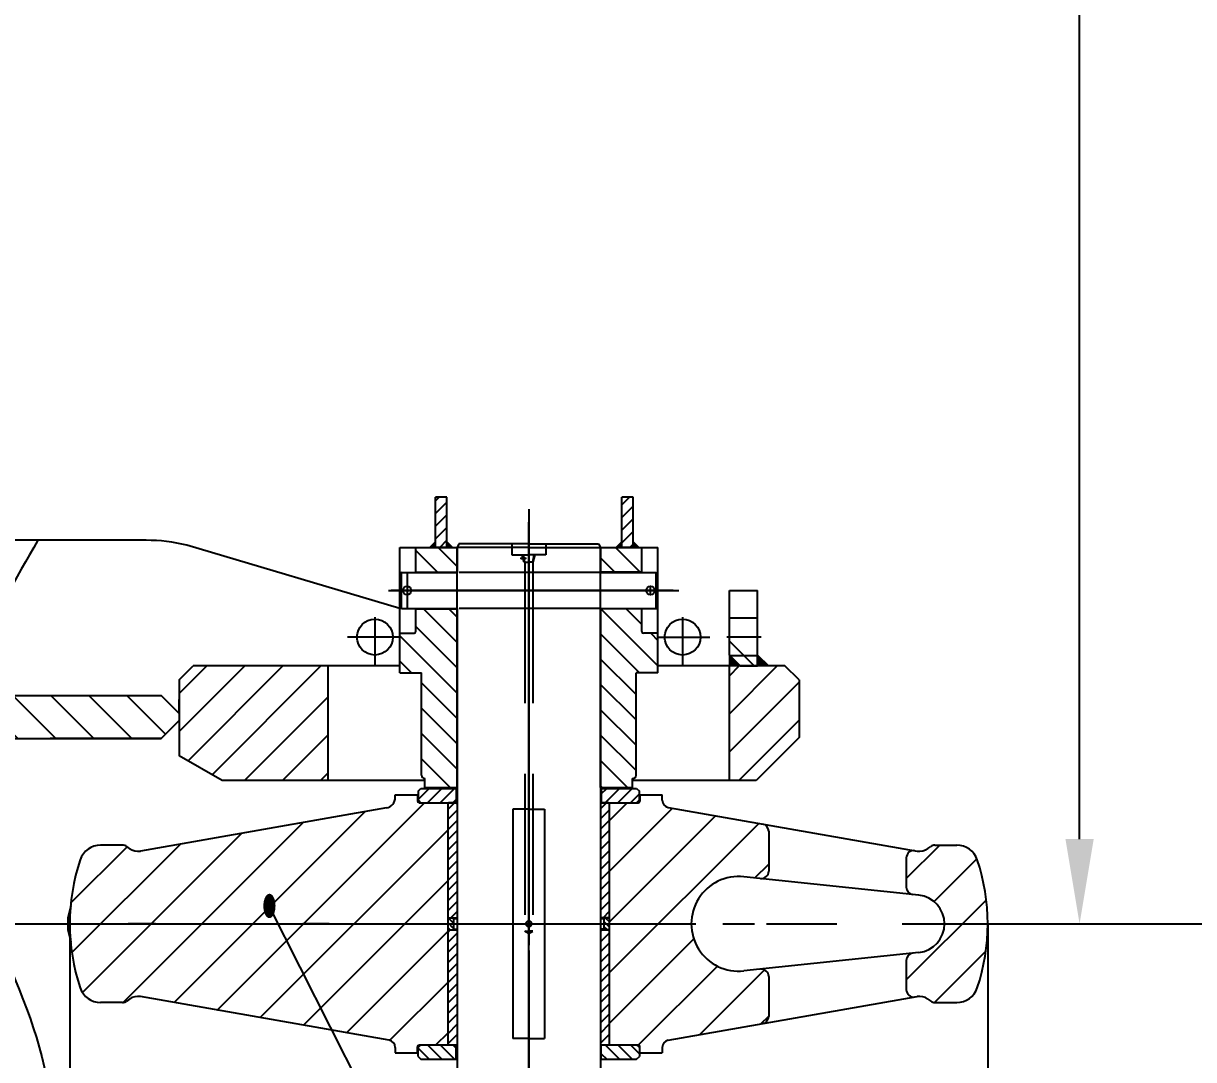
# Model space of a CAD drawing. Header units: millimetres. Extents: x -254 to 20771, y -723 to 14152.
# Drawn here: x 11668 to 13741, y 3961 to 5797 of the extents above; entities that cross this region are included whole.
import ezdxf
from ezdxf.enums import TextEntityAlignment as Align

# ---------------------------------------------------------------- set-up
doc = ezdxf.new("R2010")
doc.units = ezdxf.units.MM
doc.header["$LTSCALE"] = 500
doc.linetypes.add('F', pattern=[0.75, 0.5, -0.25])
doc.linetypes.add('G', pattern=[2, 1.25, -0.25, 0.25, -0.25])
for name, color, linetype in [('01', 7, 'Continuous'), ('02', 1, 'Continuous'), ('04', 2, 'F'), ('05', 4, 'G'), ('08', 1, 'Continuous')]:
    doc.layers.add(name, color=color, linetype=linetype)
doc.styles.get("Standard").update_dxf_attribs({"font": 'isocp', "width": 0.707, "bigfont": 'intecad.shx'})
doc.dimstyles.new('INTE', dxfattribs={"dimscale": 50, "dimtxt": 3.5, "dimasz": 3, "dimexe": 3, "dimexo": 0, "dimgap": 1, "dimtad": 1, "dimdec": 3, "dimdsep": 46, "dimtxsty": 'Standard', "dimcen": 0, "dimclrd": 1, "dimclre": 1, "dimclrt": 3, "dimaunit": 1, "dimadec": 0, "dimazin": 0, "dimtfac": 1, "dimtdec": 3, "dimtmove": 0, "dimatfit": 0, "dimfxl": 1, "dimarcsym": 0})
pattern_1 = [(224.9999999999999, (14378.89206778879, 6595.212978036388), (-11.22532015133643, 11.22532015133646), [])]

# ---------------------------------------------------------------- blocks, each defined once
blk = doc.blocks.new('*D278')
at = {"layer": '08', "color": 1, "lineweight": -2}
for p, q in [((11750.13187392316, 4201.868648425595), (11750.13187392316, 2920.282424415508)), ((13376.13187392316, 4201.868648425592), (13376.13187392316, 2920.282424415505)), ((13226.13187392316, 3070.282424415505), (11900.13187392316, 3070.282424415507))]:
    blk.add_line(p, q, dxfattribs=at)
at = {"layer": '08', "color": 1}
for points in [[(11900.13187392316, 3095.282424415507), (11900.13187392316, 3045.282424415507), (11750.13187392316, 3070.282424415508)], [(13226.13187392316, 3095.282424415505), (13226.13187392316, 3045.282424415505), (13376.13187392316, 3070.282424415505)]]:
    blk.add_solid(points, dxfattribs=at)
at = {"layer": 'Defpoints', "color": 0}
for p in [(11750.13187392316, 4201.868648425593), (13376.13187392317, 4201.86864842559), (11750.13187392316, 3070.282424415505)]:
    blk.add_point(p, dxfattribs=at)
at = {"layer": '08', "color": 3, "insert": (12563.13187392316, 3207.799648824955), "char_height": 175, "attachment_point": 5}
blk.add_mtext('%%c1626', dxfattribs=at)
blk = doc.blocks.new('*D305')
at = {"layer": '08', "color": 1, "lineweight": -2}
for p, q in [((12805.38619135548, 8011.868648425588), (13688.80527577043, 8011.868648425588)), ((13538.80527577043, 4351.868648425589), (13538.80527577043, 7861.868648425588)), ((13400.15232807653, 4201.868648425589), (13688.80527577043, 4201.868648425589))]:
    blk.add_line(p, q, dxfattribs=at)
at = {"layer": '08', "color": 1}
for points in [[(13513.80527577043, 7861.868648425588), (13563.80527577043, 7861.868648425588), (13538.80527577043, 8011.868648425588)], [(13513.80527577043, 4351.868648425589), (13563.80527577043, 4351.868648425589), (13538.80527577043, 4201.868648425589)]]:
    blk.add_solid(points, dxfattribs=at)
at = {"layer": 'Defpoints', "color": 0}
for p in [(12805.38619135548, 8011.868648425588), (13538.80527577043, 8011.868648425588), (13400.15232807653, 4201.868648425589)]:
    blk.add_point(p, dxfattribs=at)
at = {"layer": '08', "color": 3, "insert": (13401.30527577043, 6106.86864842559), "char_height": 175, "attachment_point": 5, "rotation": 90}
blk.add_mtext('3810', dxfattribs=at)
blk = doc.blocks.new('*D306')
at = {"layer": '08', "color": 1, "lineweight": -2}
for p, q in [((13400.15232807653, 11821.86864842559), (14230.72991215641, 11821.86864842559)), ((14080.72991215641, 11671.86864842559), (14080.72991215641, 4351.868648425589)), ((13294.01953391957, 4201.868648425589), (14230.72991215641, 4201.868648425589))]:
    blk.add_line(p, q, dxfattribs=at)
at = {"layer": '08', "color": 1}
for points in [[(14055.72991215641, 11671.86864842559), (14105.72991215641, 11671.86864842559), (14080.72991215641, 11821.86864842559)], [(14055.72991215641, 4351.868648425589), (14105.72991215641, 4351.868648425589), (14080.72991215641, 4201.868648425589)]]:
    blk.add_solid(points, dxfattribs=at)
at = {"layer": 'Defpoints', "color": 0}
for p in [(13400.15232807653, 11821.86864842559), (13294.01953391957, 4201.868648425589), (14080.72991215641, 4201.868648425589)]:
    blk.add_point(p, dxfattribs=at)
at = {"layer": '08', "color": 3, "insert": (13943.21268774696, 7999.928941972136), "char_height": 175, "attachment_point": 5, "rotation": 90}
blk.add_mtext('7620', dxfattribs=at)

msp = doc.modelspace()

# ---------------------------------------------------------------- hatches: boundary and pattern name
at = {"layer": '02', "linetype": 'Continuous'}
h = msp.add_hatch(dxfattribs=at)
h.set_pattern_fill('ANSI31', color=1, scale=5, style=0)
h.set_pattern_definition(pattern_1)
h.paths.add_polyline_path([(12398.13187392316, 4868.668648425591), (12418.13187392316, 4868.668648425591), (12418.13187392316, 4957.668648425591), (12398.13187392316, 4957.668648425591)])
h = msp.add_hatch(dxfattribs=at)
h.set_pattern_fill('ANSI31', color=1, scale=5, style=0)
h.set_pattern_definition(pattern_1)
h.paths.add_polyline_path([(12728.13187392316, 4868.668648425589), (12748.13187392316, 4868.668648425591), (12748.13187392316, 4957.668648425591), (12728.13187392316, 4957.668648425591)])
for points in [[(12388.13187392316, 4868.668648425592), (12398.13187392316, 4868.668648425592), (12398.13187392316, 4878.668648425591)], [(12418.13187392316, 4878.668648425592), (12418.13187392316, 4868.668648425592), (12428.13187392316, 4868.668648425591)], [(12718.13187392316, 4868.668648425591), (12728.13187392316, 4868.668648425591), (12728.13187392316, 4878.668648425591)], [(12748.13187392316, 4878.668648425591), (12748.13187392316, 4868.668648425591), (12758.13187392316, 4868.668648425591)], [(12918.63187392316, 4658.86864842559), (12918.63187392315, 4677.86864842559), (12937.63187392315, 4658.86864842559)], [(12987.63187392315, 4658.86864842559), (12968.63187392315, 4658.86864842559), (12968.63187392315, 4677.86864842559)]]:
    msp.add_hatch(color=1, dxfattribs=at).paths.add_polyline_path(points)
h = msp.add_hatch(dxfattribs=at)
h.set_pattern_fill('ANSI31', color=1, scale=10, angle=90, style=0)
h.set_pattern_definition([(134.9999999999999, (14492.6325646906, 6595.212978036388), (22.45064030267291, 22.45064030267285), [])])
edge = h.paths.add_edge_path()
edge.add_line((12373.13187392316, 4646.368648425592), (12334.53187392316, 4646.368648425592))
edge.add_line((12334.53187392316, 4646.368648425592), (12334.53187392316, 4716.668648425593))
edge.add_line((12334.53187392316, 4716.668648425593), (12359.93187392316, 4716.668648425593))
edge.add_ellipse((12359.93187392316, 4719.668648425593), major_axis=(-2.121320343560001, 2.121320343560001), ratio=0.9999999999996624, start_angle=134.9999999999903, end_angle=225.0000000000097)
edge.add_line((12362.93187392316, 4719.668648425593), (12362.93187392316, 4759.868648425594))
edge.add_line((12362.93187392316, 4759.868648425594), (12436.13187392316, 4759.86864842559))
edge.add_line((12436.13187392316, 4759.86864842559), (12436.13187392316, 4455.868648425591))
edge.add_line((12436.13187392316, 4455.868648425591), (12379.13187392316, 4455.868648425594))
edge.add_line((12379.13187392316, 4455.868648425594), (12379.13187392316, 4459.168648425593))
edge.add_ellipse((12379.13187392316, 4465.168648425593), major_axis=(4.242640687119548, 4.242640687119548), ratio=0.9999999999998765, start_angle=134.9999999999964, end_angle=225.0000000000035, ccw=False)
edge.add_line((12373.13187392316, 4465.168648425593), (12373.13187392316, 4646.368648425592))
h.paths.add_polyline_path([(12379.13187392316, 4443.168648425593), (12379.13187392316, 4455.868648425592), (12436.13187392316, 4455.86864842559), (12436.13187392316, 4443.168648425591)])
h.paths.add_polyline_path([(12436.13187392316, 4868.668648425591), (12436.13187392316, 4824.86864842559), (12362.93187392316, 4824.868648425592), (12362.93187392316, 4868.668648425593)])
h.paths.add_polyline_path([(12690.13187392316, 4824.86864842559), (12690.13187392316, 4868.668648425591), (12763.33187392316, 4868.668648425591), (12763.33187392316, 4824.86864842559)])
edge = h.paths.add_edge_path()
edge.add_ellipse((12766.33187392316, 4719.668648425591), major_axis=(2.121320343560001, 2.121320343560001), ratio=0.9999999999996622, start_angle=134.9999999999903, end_angle=225.0000000000097)
edge.add_line((12766.33187392316, 4716.668648425591), (12791.73187392316, 4716.668648425591))
edge.add_line((12791.73187392316, 4716.668648425591), (12791.73187392316, 4646.36864842559))
edge.add_line((12791.73187392316, 4646.36864842559), (12753.13187392316, 4646.36864842559))
edge.add_line((12753.13187392316, 4646.36864842559), (12753.13187392316, 4465.168648425591))
edge.add_ellipse((12747.13187392316, 4465.168648425591), major_axis=(-4.242640687119548, 4.242640687119546), ratio=0.9999999999998767, start_angle=134.9999999999964, end_angle=225.0000000000035, ccw=False)
edge.add_line((12747.13187392316, 4459.168648425591), (12747.13187392316, 4455.86864842559))
edge.add_line((12747.13187392316, 4455.86864842559), (12690.13187392316, 4455.86864842559))
edge.add_line((12690.13187392316, 4455.86864842559), (12690.13187392316, 4759.86864842559))
edge.add_line((12690.13187392316, 4759.86864842559), (12763.33187392316, 4759.86864842559))
edge.add_line((12763.33187392316, 4759.86864842559), (12763.33187392316, 4719.668648425591))
h.paths.add_polyline_path([(12747.13187392316, 4455.86864842559), (12747.13187392316, 4443.168648425591), (12690.13187392316, 4443.168648425591), (12690.13187392316, 4455.86864842559)])
h = msp.add_hatch(dxfattribs=at)
h.set_pattern_fill('ANSI31', color=1, scale=15, style=0)
h.set_pattern_definition([(45, (1759.480125802198, 1766.63457080162), (-33.67596045400932, 33.67596045400933), [])])
h.paths.add_polyline_path([(12207.63187392316, 4455.86864842559), (12207.63187392315, 4658.86864842559), (11968.93187392315, 4658.86864842559), (11943.93187392315, 4633.86864842559), (11943.93187392315, 4499.747268884004), (12019.93187392315, 4455.86864842559)])
h.paths.add_polyline_path([(13041.93187392315, 4531.86864842559), (13041.93187392316, 4633.86864842559), (13016.93187392315, 4658.86864842559), (12918.63187392316, 4658.868648425591), (12918.63187392316, 4455.86864842559), (12965.93187392316, 4455.86864842559)])
h = msp.add_hatch(dxfattribs=at)
h.set_pattern_fill('ANSI31', color=1, scale=15, angle=90, style=0)
h.set_pattern_definition([(135, (1759.480125802198, 1766.63457080162), (-33.67596045400933, -33.67596045400932), [])])
edge = h.paths.add_edge_path()
edge.add_line((11911.93187392317, 4530.368648425592), (11943.93187392315, 4562.368648425576))
edge.add_line((11943.93187392315, 4562.368648425576), (11943.93187392315, 4574.36864842561))
edge.add_line((11943.93187392315, 4574.36864842561), (11911.93187392317, 4606.368648425591))
edge.add_line((11911.93187392317, 4606.368648425591), (11558.36473365123, 4606.368648425618))
edge.add_spline(control_points=[(11558.36473365123, 4606.368648425618), (11550.38507581297, 4581.051822284811), (11544.25782963967, 4555.719878674698), (11540.49386228767, 4530.368648425592)], knot_values=[294.8013401882546, 294.8013401882546, 294.8013401882546, 294.8013401882546, 376.1030968107573, 376.1030968107573, 376.1030968107573, 376.1030968107573], degree=3, periodic=0)
edge.add_line((11540.49386228767, 4530.368648425592), (11911.93187392317, 4530.368648425592))
edge = h.paths.add_edge_path()
edge.add_spline(control_points=[(11715.64934203048, 3873.368648425591), (11717.60681310555, 3848.136255442095), (11717.96164805616, 3822.794992744353), (11717.06402376832, 3797.368648425577)], knot_values=[1064.955216077593, 1064.955216077593, 1064.955216077593, 1064.955216077593, 1141.71211571544, 1141.71211571544, 1141.71211571544, 1141.71211571544], degree=3, periodic=0)
edge.add_line((11717.06402376832, 3797.368648425578), (11911.93187392316, 3797.368648425592))
edge.add_line((11911.93187392316, 3797.368648425592), (11943.93187392315, 3829.368648425589))
edge.add_line((11943.93187392315, 3829.368648425589), (11943.93187392316, 3841.368648425598))
edge.add_line((11943.93187392316, 3841.368648425598), (11911.93187392316, 3873.368648425592))
edge.add_line((11911.93187392316, 3873.368648425592), (11715.64934203049, 3873.368648425592))
h = msp.add_hatch(dxfattribs=at)
h.set_pattern_fill('ANSI31', color=1, scale=5, style=0)
h.set_pattern_definition([(224.9999999999999, (13235.34836026505, 5132.977146035129), (-11.22532015133643, 11.22532015133646), [])])
h.paths.add_polyline_path([(12372.13187392316, 4416.268648425592), (12367.13187392316, 4421.268648425592), (12367.13187392316, 4436.668648425592), (12372.13187392316, 4441.668648425592), (12433.13187392316, 4441.668648425589), (12434.63187392316, 4440.168648425589), (12434.63187392316, 4417.768648425589), (12433.13187392316, 4416.268648425589)])
h.paths.add_polyline_path([(12754.13187392316, 4441.668648425589), (12759.13187392316, 4436.668648425589), (12759.13187392316, 4421.268648425589), (12754.13187392316, 4416.268648425589), (12693.13187392316, 4416.268648425589), (12691.63187392316, 4417.768648425589), (12691.63187392316, 4440.168648425589), (12693.13187392316, 4441.668648425589)])
h = msp.add_hatch(dxfattribs=at)
h.set_pattern_fill('ANSI31', color=1, scale=20, style=0)
h.set_pattern_definition([(224.9999999999999, (14096.72146275959, 7391.823851313732), (-44.9012806053457, 44.90128060534582), [])])
edge = h.paths.add_edge_path()
edge.add_ellipse((11870.88744406253, 4048.390566541309), major_axis=(-17.67766952966405, 17.67766952966405), ratio=0.9999999999999865, start_angle=-54.94429426319044, end_angle=-8.470392770266217)
edge.add_line((11856.00649168158, 4068.47930110165), (11851.07235011364, 4064.82428114542))
edge.add_ellipse((11843.63187392316, 4074.868648425593), major_axis=(-8.8388347648333, 8.838834764833296), ratio=0.9999999999997564, start_angle=134.999999999993, end_angle=171.529607229729, ccw=False)
edge.add_line((11843.63187392316, 4062.36864842559), (11804.76540266267, 4062.36864842559))
edge.add_ellipse((11804.76540266267, 4100.368648425592), major_axis=(-26.8700576850909, 26.8700576850909), ratio=0.9999999999999409, start_angle=63.61348650720828, end_angle=134.9999999999956, ccw=False)
edge.add_ellipse((12106.13187392316, 4201.868648425593), major_axis=(-251.7300141024084, 251.7300141024084), ratio=0.9999999999999974, start_angle=26.386513492789618, end_angle=63.613486507210325, ccw=False)
edge.add_ellipse((11804.76540266267, 4303.368648425591), major_axis=(26.8700576850895, 26.87005768508951), ratio=0.9999999999999964, start_angle=44.99999999999733, end_angle=116.3865134927857, ccw=False)
edge.add_line((11804.76540266267, 4341.36864842559), (11843.63187392316, 4341.36864842559))
edge.add_ellipse((11843.63187392316, 4328.868648425588), major_axis=(8.838834764833301, 8.838834764833303), ratio=0.9999999999997568, start_angle=368.47039277027096, end_angle=405.000000000007, ccw=False)
edge.add_line((11851.07235011364, 4338.913015705761), (11856.00649168158, 4335.257995749531))
edge.add_ellipse((11870.88744406253, 4355.346730309873), major_axis=(-17.67766952966468, 17.67766952966468), ratio=0.9999999999999227, start_angle=98.4703927702734, end_angle=144.9442942631883)
edge.add_line((11875.20470950918, 4330.722327391972), (12310.91299566261, 4407.112741198092))
edge.add_ellipse((12307.63187392316, 4425.8272874157), major_axis=(-13.43502884254608, 13.43502884254608), ratio=0.9999999999999456, start_angle=144.9442942631881, end_angle=225.0000000000043)
edge.add_line((12326.63187392316, 4425.827287415701), (12326.63187392316, 4430.468648425593))
edge.add_line((12326.63187392316, 4430.468648425593), (12366.13187392317, 4430.468648425593))
edge.add_line((12366.13187392317, 4430.468648425593), (12366.13187392316, 4416.268648425594))
edge.add_line((12366.13187392316, 4416.268648425594), (12420.13187392317, 4416.268648425591))
edge.add_line((12420.13187392317, 4416.268648425591), (12420.13187392317, 4214.768648425589))
edge.add_line((12420.13187392317, 4214.768648425589), (12420.13187392316, 3987.468648425592))
edge.add_line((12420.13187392316, 3987.468648425592), (12366.13187392316, 3987.468648425594))
edge.add_line((12366.13187392316, 3987.468648425594), (12366.13187392316, 3973.268648425594))
edge.add_line((12366.13187392316, 3973.268648425594), (12326.63187392316, 3973.268648425592))
edge.add_line((12326.63187392316, 3973.268648425592), (12326.63187392316, 3982.949579642887))
edge.add_ellipse((12313.63187392316, 3982.949579642889), major_axis=(9.19238815542311, 9.192388155423108), ratio=0.9999999999999069, start_angle=314.9999999999893, end_angle=395.0557057368005)
edge.add_line((12315.87685195542, 3995.754269160196), (11875.20470950918, 4073.014969459211))
edge = h.paths.add_edge_path()
edge.add_line((12851.13187392316, 4201.86864842559), (12706.13187392316, 4201.86864842559))
edge.add_line((12706.13187392316, 4201.86864842559), (12706.13187392316, 4416.268648425587))
edge.add_line((12706.13187392316, 4416.268648425587), (12760.13187392317, 4416.268648425587))
edge.add_line((12760.13187392317, 4416.268648425587), (12760.13187392317, 4430.46864842559))
edge.add_line((12760.13187392317, 4430.46864842559), (12799.63187392316, 4430.46864842559))
edge.add_line((12799.63187392316, 4430.46864842559), (12799.63187392316, 4420.787717208296))
edge.add_ellipse((12812.63187392316, 4420.787717208296), major_axis=(-9.192388155425569, 9.192388155425569), ratio=0.999999999999909, start_angle=45.0000000000026, end_angle=125.0557057368141)
edge.add_line((12810.38689589091, 4407.983027690986), (12977.37685195542, 4378.705567861495))
edge.add_ellipse((12975.13187392316, 4365.900878344186), major_axis=(9.19238815542514, 9.19238815542514), ratio=0.9999999999999842, start_angle=315.0000000000036, end_angle=395.055705736817, ccw=False)
edge.add_line((12988.13187392316, 4365.900878344187), (12988.13187392316, 4295.176503091191))
edge.add_ellipse((12975.13187392316, 4295.176503091193), major_axis=(-9.19238815542501, 9.19238815542501), ratio=0.9999999999999917, start_angle=128.957671580945, end_angle=224.9999999999922, ccw=False)
edge.add_line((12973.76345287053, 4282.248725872246), (12943.97397918632, 4285.401978148014))
edge.add_ellipse((12935.13187392316, 4201.86864842559), major_axis=(-59.39696961967066, 59.39696961967066), ratio=0.9999999999999813, start_angle=-51.04232841905494, end_angle=45.00000000000053)
edge = h.paths.add_edge_path()
edge.add_ellipse((12812.63187392316, 3982.949579642882), major_axis=(9.192388155427782, 9.192388155427782), ratio=0.9999999999996931, start_angle=54.94429426317454, end_angle=134.9999999999792)
edge.add_line((12799.63187392316, 3982.949579642885), (12799.63187392316, 3973.268648425591))
edge.add_line((12799.63187392316, 3973.268648425591), (12760.13187392316, 3973.268648425591))
edge.add_line((12760.13187392316, 3973.268648425591), (12760.13187392316, 3987.46864842559))
edge.add_line((12760.13187392316, 3987.46864842559), (12706.13187392316, 3987.468648425592))
edge.add_line((12706.13187392316, 3987.468648425592), (12706.13187392316, 4201.86864842559))
edge.add_line((12706.13187392316, 4201.86864842559), (12851.13187392316, 4201.86864842559))
edge.add_ellipse((12935.13187392316, 4201.86864842559), major_axis=(-59.39696961967024, 59.39696961967024), ratio=0.9999999999999923, start_angle=45.0000000000002, end_angle=141.0423284190542)
edge.add_line((12943.97397918632, 4118.335318703165), (12973.76345287053, 4121.488570978937))
edge.add_ellipse((12975.13187392316, 4108.560793759991), major_axis=(9.192388155425016, 9.192388155425016), ratio=0.9999999999999916, start_angle=315.0000000000038, end_angle=411.04232841905497, ccw=False)
edge.add_line((12988.13187392316, 4108.560793759992), (12988.13187392316, 4037.836418506998))
edge.add_ellipse((12975.13187392316, 4037.836418506996), major_axis=(-9.192388155425316, 9.192388155425313), ratio=0.999999999999968, start_angle=144.9442942631905, end_angle=225.0000000000089, ccw=False)
edge.add_line((12977.37685195542, 4025.031728989688), (12810.38689589091, 3995.754269160193))
edge = h.paths.add_edge_path()
edge.add_line((13321.49834518365, 4062.368648425589), (13282.63187392316, 4062.368648425589))
edge.add_ellipse((13282.63187392316, 4074.868648425588), major_axis=(8.83883476483057, 8.83883476483057), ratio=0.9999999999998941, start_angle=188.4703927702666, end_angle=225.000000000003, ccw=False)
edge.add_line((13275.19139773269, 4064.824281145418), (13270.25725616474, 4068.479301101648))
edge.add_ellipse((13255.37630378379, 4048.390566541307), major_axis=(-17.67766952966437, 17.67766952966437), ratio=0.9999999999999853, start_angle=-81.52960722973403, end_angle=-35.05570573681889)
edge.add_line((13251.05903833715, 4073.014969459209), (13247.19602961184, 4072.337688708667))
edge.add_ellipse((13244.95105157958, 4085.142378225977), major_axis=(9.192388155426174, 9.192388155426174), ratio=0.9999999999999937, start_angle=134.9999999999998, end_angle=234.94429426319078, ccw=False)
edge.add_line((13231.95105157958, 4085.142378225977), (13231.95105157958, 4137.121484190797))
edge.add_ellipse((13244.95105157958, 4137.121484190796), major_axis=(9.192388155425016, 9.192388155425016), ratio=0.9999999999999913, start_angle=51.042328419055025, end_angle=134.9999999999957, ccw=False)
edge.add_line((13243.58263052695, 4150.049261409742), (13254.00029497579, 4151.15198395126))
edge.add_ellipse((13248.63187392316, 4201.868648425589), major_axis=(-36.06244584051376, 36.06244584051377), ratio=0.9999999999999966, start_angle=141.0423284190542, end_angle=225.0000000000001)
edge.add_line((13299.63187392316, 4201.868648425589), (13376.13187392316, 4201.868648425589))
edge.add_ellipse((13020.13187392317, 4201.868648425587), major_axis=(251.7300141024211, 251.7300141024211), ratio=0.9999999999999766, start_angle=296.38651349278945, end_angle=314.99999999999966, ccw=False)
edge.add_ellipse((13321.49834518365, 4100.368648425589), major_axis=(26.87005768508896, 26.87005768508896), ratio=0.9999999999999855, start_angle=225.0000000000004, end_angle=296.38651349279064, ccw=False)
edge = h.paths.add_edge_path()
edge.add_ellipse((13248.63187392316, 4201.868648425589), major_axis=(-36.06244584051432, 36.06244584051432), ratio=0.9999999999999855, start_angle=225.0000000000004, end_angle=308.9576715809454)
edge.add_line((13254.00029497579, 4252.585312899919), (13243.58263052695, 4253.688035441435))
edge.add_ellipse((13244.95105157958, 4266.615812660382), major_axis=(9.192388155425926, 9.192388155425926), ratio=0.9999999999998472, start_angle=134.9999999999956, end_angle=218.95767158095, ccw=False)
edge.add_line((13231.95105157958, 4266.615812660382), (13231.95105157958, 4318.5949186252))
edge.add_ellipse((13244.95105157958, 4318.594918625201), major_axis=(-9.192388155425153, 9.192388155425153), ratio=0.9999999999999862, start_angle=-54.94429426318379, end_angle=45.00000000000438, ccw=False)
edge.add_line((13247.19602961183, 4331.39960814251), (13251.05903833715, 4330.72232739197))
edge.add_ellipse((13255.37630378379, 4355.346730309871), major_axis=(-17.67766952966255, 17.67766952966256), ratio=0.9999999999999953, start_angle=125.0557057368132, end_angle=171.5296072297272)
edge.add_line((13270.25725616474, 4335.257995749529), (13275.19139773269, 4338.913015705761))
edge.add_ellipse((13282.63187392316, 4328.86864842559), major_axis=(-8.838834764830569, 8.838834764830567), ratio=0.9999999999999474, start_angle=314.99999999999847, end_angle=351.52960722972466, ccw=False)
edge.add_line((13282.63187392316, 4341.368648425589), (13321.49834518365, 4341.368648425589))
edge.add_ellipse((13321.49834518365, 4303.368648425589), major_axis=(-26.8700576850899, 26.8700576850899), ratio=0.9999999999999459, start_angle=243.61348650721288, end_angle=315.0000000000012, ccw=False)
edge.add_ellipse((13020.13187392316, 4201.868648425593), major_axis=(-251.7300141024273, 251.7300141024273), ratio=0.9999999999999691, start_angle=225.0000000000001, end_angle=243.6134865072102, ccw=False)
edge.add_line((13376.13187392316, 4201.868648425589), (13299.63187392316, 4201.868648425589))
h = msp.add_hatch(dxfattribs=at)
h.set_pattern_fill('ANSI31', color=1, scale=4, style=0)
h.set_pattern_definition([(224.9999999999999, (13272.12913359803, 4825.979787379105), (-8.980256121069141, 8.980256121069164), [])])
h.paths.add_polyline_path([(12420.13187392317, 4414.268648425589), (12421.28657446154, 4416.268648425589), (12434.13187392316, 4416.268648425589), (12436.13187392317, 4414.268648425589), (12436.13187392317, 4214.768648425589), (12434.13187392317, 4212.768648425589), (12421.28657446154, 4212.768648425589), (12420.13187392317, 4214.768648425589)])
h.paths.add_polyline_path([(12706.13187392317, 4213.923348963967), (12704.13187392317, 4212.768648425589), (12692.13187392317, 4212.768648425589), (12690.13187392317, 4214.768648425589), (12690.13187392317, 4414.268648425589), (12692.13187392317, 4416.268648425589), (12704.97717338479, 4416.268648425589), (12706.13187392317, 4414.268648425589)])
h = msp.add_hatch(dxfattribs=at)
h.set_pattern_fill('ANSI31', color=1, scale=2, angle=90, style=0)
h.set_pattern_definition([(134.9999999999999, (14371.72264146687, 7523.609890576463), (4.490128060534582, 4.490128060534571), [])])
h.paths.add_polyline_path([(12430.13187392316, 4192.468648425588), (12428.63187392316, 4190.968648425588), (12421.28657446154, 4190.968648425588), (12420.13187392316, 4192.968648425588), (12420.13187392316, 4210.768648425589), (12421.28657446154, 4212.768648425589), (12428.63187392316, 4212.768648425589), (12430.13187392316, 4211.268648425587)])
h.paths.add_polyline_path([(12706.13187392316, 4192.968648425588), (12704.97717338478, 4190.968648425588), (12697.63187392316, 4190.968648425588), (12696.13187392316, 4192.468648425588), (12696.13187392316, 4211.268648425587), (12697.63187392316, 4212.768648425591), (12704.97717338478, 4212.768648425587), (12706.13187392316, 4210.768648425587)])
h = msp.add_hatch(dxfattribs=at)
h.set_pattern_fill('ANSI31', color=1, scale=4, style=0)
h.set_pattern_definition([(224.9999999999999, (14378.89206778879, 6595.212978036388), (-8.980256121069141, 8.980256121069164), [])])
h.paths.add_polyline_path([(12420.13187392316, 3989.468648425592), (12421.28657446154, 3987.468648425592), (12434.13187392316, 3987.468648425592), (12436.13187392316, 3989.468648425592), (12436.13187392316, 4188.968648425592), (12434.13187392316, 4190.968648425592), (12421.28657446154, 4190.968648425592), (12420.13187392316, 4188.968648425592)])
h.paths.add_polyline_path([(12706.13187392316, 4189.813947887212), (12704.13187392316, 4190.968648425592), (12692.13187392316, 4190.968648425592), (12690.13187392316, 4188.968648425592), (12690.13187392316, 3989.468648425592), (12692.13187392316, 3987.468648425592), (12704.97717338478, 3987.468648425592), (12706.13187392316, 3989.468648425592)])
h = msp.add_hatch(dxfattribs=at)
h.set_pattern_fill('ANSI31', color=1, scale=5, style=0)
h.set_pattern_definition([(134.9999999999999, (13235.34836026505, 3270.76015081605), (-11.22532015133646, -11.22532015133642), [])])
h.paths.add_polyline_path([(12372.13187392316, 3987.468648425594), (12367.13187392316, 3982.468648425594), (12367.13187392316, 3967.068648425594), (12372.13187392316, 3962.068648425594), (12433.13187392316, 3962.068648425592), (12434.63187392316, 3963.568648425592), (12434.63187392316, 3985.968648425592), (12433.13187392316, 3987.468648425592)])
h.paths.add_polyline_path([(12754.13187392316, 3962.068648425592), (12759.13187392316, 3967.068648425592), (12759.13187392316, 3982.468648425592), (12754.13187392316, 3987.468648425592), (12693.13187392316, 3987.468648425592), (12691.63187392316, 3985.968648425592), (12691.63187392316, 3963.568648425592), (12693.13187392316, 3962.068648425592)])

# ---------------------------------------------------------------- linework, layer by layer
for p, q in [((12398.13187392316, 4868.668648425592), (12398.13187392316, 4957.668648425592)), ((12418.13187392316, 4957.668648425592), (12398.13187392316, 4957.668648425592)), ((12418.13187392316, 4868.668648425592), (12418.13187392316, 4957.668648425592)), ((12728.13187392316, 4868.668648425592), (12728.13187392316, 4957.668648425592)), ((12748.13187392316, 4957.668648425592), (12728.13187392316, 4957.668648425592)), ((12748.13187392316, 4868.668648425592), (12748.13187392316, 4957.668648425592)), ((11885.34224921737, 4881.368648425592), (11437.1809492195, 4881.368648425592)), ((12334.53187392316, 4760.41661292495), (11957.48325700449, 4872.714181537631)), ((12334.53187392316, 4868.668648425592), (12436.13187392316, 4868.668648425592)), ((12334.53187392316, 4646.368648425592), (12334.53187392316, 4868.668648425592)), ((12418.13187392316, 4868.668648425592), (12398.13187392316, 4868.668648425592)), ((12690.13187392316, 4868.668648425592), (12791.73187392316, 4868.668648425592)), ((12748.13187392316, 4868.668648425592), (12728.13187392316, 4868.668648425592)), ((12791.73187392316, 4646.368648425589), (12791.73187392316, 4868.668648425592)), ((12337.53187392316, 4824.118648425592), (12436.13187392316, 4824.118648425592)), ((12690.13187392316, 4824.118648425592), (12788.73187392316, 4824.118648425589)), ((12918.63187392315, 4677.86864842559), (12918.63187392315, 4792.36864842559)), ((12918.63187392315, 4792.36864842559), (12968.63187392315, 4792.36864842559)), ((12968.63187392315, 4658.86864842559), (12968.63187392315, 4792.36864842559)), ((12337.53187392316, 4760.618648425592), (12436.13187392316, 4760.618648425592)), ((12690.13187392316, 4760.618648425592), (12788.73187392316, 4760.618648425589)), ((12937.63187392315, 4658.86864842559), (12918.63187392315, 4677.86864842559)), ((12334.53187392316, 4646.368648425592), (12373.13187392316, 4646.368648425592)), ((12373.13187392316, 4465.168648425593), (12373.13187392316, 4646.368648425592)), ((12753.13187392316, 4465.168648425592), (12753.13187392316, 4646.368648425589)), ((12791.73187392316, 4646.368648425589), (12753.13187392316, 4646.368648425589)), ((12937.63187392315, 4658.86864842559), (12968.63187392315, 4658.86864842559)), ((13041.93187392315, 4633.86864842559), (13041.93187392315, 4531.86864842559)), ((13041.93187392315, 4531.86864842559), (12965.93187392315, 4455.86864842559)), ((12379.13187392316, 4443.168648425593), (12379.13187392316, 4459.168648425593)), ((12747.13187392316, 4443.168648425592), (12747.13187392316, 4459.168648425592)), ((12379.13187392316, 4443.168648425593), (12436.13187392317, 4443.168648425592)), ((12690.13187392317, 4443.168648425592), (12747.13187392316, 4443.168648425592)), ((12965.93187392315, 4455.86864842559), (12747.13187392316, 4455.86864842559)), ((12326.63187392316, 4430.468648425593), (12367.13187392316, 4430.468648425593)), ((12759.13187392316, 4430.468648425591), (12799.63187392316, 4430.468648425591)), ((12326.63187392316, 3973.268648425594), (12367.13187392316, 3973.268648425594)), ((12759.13187392316, 3973.26864842559), (12799.63187392316, 3973.26864842559))]:
    msp.add_line(p, q)
for centre in [(12347.53187392316, 4792.422536635135), (12778.73187392316, 4792.422536635131)]:
    msp.add_circle(centre, 7.5)
for centre, radius, start, end in [((11885.34224921737, 4576.368648425592), 305, 76.31829595649387, 90), ((12379.13187392316, 4465.168648425593), 6, 180, 270), ((12747.13187392316, 4465.168648425592), 6, 270, 0)]:
    msp.add_arc(centre, radius, start, end)
at = {"layer": '01', "color": 7, "linetype": 'Continuous'}
for p, q in [((12439.5959755383, 4874.868648425589), (12436.13187392316, 4868.868648425589)), ((12563.13187392316, 4874.868648425589), (12439.5959755383, 4874.868648425589)), ((12563.13187392316, 4874.868648425589), (12686.66777230803, 4874.868648425589)), ((12686.66777230803, 4874.868648425589), (12690.13187392316, 4868.868648425589)), ((12362.93187392316, 4824.118648425592), (12362.93187392316, 4868.668648425592)), ((12563.13187392316, 4868.868648425589), (12436.13187392316, 4868.868648425589)), ((12436.13187392316, 4868.868648425589), (12436.13187392316, 4824.242029155783)), ((12436.13187392316, 4443.168648425592), (12436.13187392316, 4868.668648425592)), ((12563.13187392316, 4868.868648425589), (12690.13187392316, 4868.868648425589)), ((12690.13187392316, 4868.868648425589), (12690.13187392316, 4824.242029155783)), ((12690.13187392316, 4443.168648425592), (12690.13187392316, 4868.668648425592)), ((12763.33187392316, 4824.118648425592), (12763.33187392316, 4868.668648425592)), ((12362.93187392316, 4824.868648425592), (12436.13187392316, 4824.868648425589)), ((12763.33187392316, 4824.868648425589), (12690.13187392316, 4824.868648425589)), ((12362.93187392316, 4719.668648425592), (12362.93187392316, 4760.618648425592)), ((12362.93187392316, 4759.868648425592), (12436.13187392316, 4759.868648425589)), ((12436.13187392317, 4760.368648425592), (12436.13187392316, 3643.118648425589)), ((12690.13187392317, 4760.368648425592), (12690.13187392316, 3643.118648425589)), ((12763.33187392316, 4759.868648425589), (12690.13187392316, 4759.868648425589)), ((12763.33187392316, 4719.668648425592), (12763.33187392316, 4760.618648425592)), ((12334.53187392316, 4716.668648425592), (12359.93187392316, 4716.668648425592)), ((12791.73187392316, 4716.668648425592), (12766.33187392316, 4716.668648425592)), ((11943.93187392315, 4633.86864842559), (11968.93187392315, 4658.86864842559)), ((12334.53187392316, 4658.86864842559), (11968.93187392315, 4658.86864842559)), ((12207.63187392316, 4455.86864842559), (12207.63187392316, 4658.86864842559)), ((13016.93187392315, 4658.86864842559), (12791.73187392316, 4658.86864842559)), ((12918.63187392316, 4455.86864842559), (12918.63187392316, 4658.86864842559)), ((11943.93187392315, 4633.86864842559), (11943.93187392315, 4499.747268884003)), ((11558.36473365122, 4606.368648425618), (11911.93187392316, 4606.368648425592)), ((11943.93187392317, 4574.368648425592), (11911.93187392317, 4606.368648425594)), ((11943.93187392315, 4562.368648425592), (11911.93187392315, 4530.368648425592)), ((11911.93187392317, 4530.368648425594), (11943.93187392317, 4562.368648425592)), ((12019.93187392315, 4455.86864842559), (11943.93187392315, 4499.747268884003)), ((12379.13187392316, 4455.86864842559), (12019.93187392315, 4455.86864842559)), ((12420.13187392317, 4414.26864842559), (12421.28657446154, 4416.26864842559)), ((12436.13187392317, 4416.26864842559), (12421.28657446154, 4416.26864842559)), ((12690.13187392317, 4416.268648425586), (12690.13187392317, 4214.76864842559)), ((12704.97717338479, 4416.26864842559), (12690.13187392317, 4416.26864842559)), ((12420.13187392317, 4214.76864842559), (12420.13187392317, 4414.26864842559)), ((12436.13187392317, 4414.26864842559), (12436.13187392317, 4214.76864842559)), ((12535.13187392316, 4404.868648425589), (12535.13187392316, 3998.868648425589)), ((12563.13187392316, 4404.868648425589), (12535.13187392316, 4404.868648425589)), ((12563.13187392316, 4404.868648425589), (12591.13187392316, 4404.868648425589)), ((12591.13187392316, 4404.868648425589), (12591.13187392316, 3998.868648425589)), ((12706.13187392317, 4214.76864842559), (12706.13187392317, 4414.26864842559)), ((12420.13187392316, 4212.76864842559), (12436.13187392316, 4212.76864842559)), ((12421.28657446154, 4212.76864842559), (12420.13187392316, 4210.76864842559)), ((12420.13187392316, 4192.968648425587), (12420.13187392316, 4210.76864842559)), ((12430.13187392316, 4211.26864842559), (12430.13187392316, 4192.468648425587)), ((12690.13187392316, 4212.76864842559), (12706.13187392316, 4212.76864842559)), ((12696.13187392316, 4211.26864842559), (12696.13187392316, 4192.468648425587)), ((12704.97717338478, 4212.76864842559), (12706.13187392316, 4210.76864842559)), ((12706.13187392316, 4192.968648425587), (12706.13187392316, 4210.76864842559)), ((12421.28657446154, 4190.968648425587), (12420.13187392316, 4192.968648425587)), ((12420.13187392316, 4190.968648425591), (12436.13187392316, 4190.968648425591)), ((12690.13187392316, 4190.968648425591), (12706.13187392316, 4190.968648425591)), ((12704.97717338478, 4190.968648425587), (12706.13187392316, 4192.968648425587)), ((12563.13187392316, 3998.868648425589), (12535.13187392316, 3998.868648425589)), ((12563.13187392316, 3998.868648425589), (12591.13187392316, 3998.868648425589))]:
    msp.add_line(p, q, dxfattribs=at)
at = {"layer": '01'}
for p, q in [((12337.53187392316, 4824.118648425592), (12334.53187392316, 4822.386597618024)), ((12334.53187392316, 4762.35069923316), (12334.53187392316, 4822.386597618024)), ((12337.53187392316, 4760.618648425592), (12337.53187392316, 4824.118648425592)), ((12788.73187392316, 4760.618648425589), (12788.73187392316, 4824.118648425589)), ((12788.73187392316, 4824.118648425589), (12791.73187392316, 4822.38659761802)), ((12791.73187392316, 4762.35069923316), (12791.73187392316, 4822.38659761802)), ((12337.53187392316, 4760.618648425592), (12334.53187392316, 4762.35069923316)), ((12788.73187392316, 4760.618648425589), (12791.73187392316, 4762.35069923316)), ((13041.93187392315, 4633.86864842559), (13016.93187392315, 4658.86864842559)), ((11540.49386228766, 4530.368648425592), (11911.93187392315, 4530.368648425592)), ((11911.93187392316, 4530.368648425592), (11715.64934203048, 4530.368648425592)), ((12367.13187392316, 4436.668648425592), (12372.13187392316, 4441.668648425592)), ((12367.13187392316, 4436.668648425592), (12367.13187392316, 4421.268648425592)), ((12372.13187392316, 4441.668648425592), (12436.13187392317, 4441.668648425588)), ((12434.63187392316, 4441.668648425588), (12434.63187392316, 4416.26864842559)), ((12690.13187392317, 4441.668648425588), (12754.13187392316, 4441.668648425588)), ((12691.63187392316, 4441.668648425588), (12691.63187392316, 4416.268648425586)), ((12754.13187392316, 4441.668648425588), (12759.13187392316, 4436.668648425588)), ((12759.13187392316, 4421.26864842559), (12759.13187392316, 4436.668648425588)), ((12326.63187392316, 4425.827287415701), (12326.63187392316, 4430.468648425593)), ((12366.13187392317, 4430.468648425594), (12366.13187392317, 4419.268648425594)), ((12367.13187392316, 4421.268648425592), (12372.13187392316, 4416.268648425592)), ((12369.13187392317, 4416.268648425594), (12436.13187392317, 4416.26864842559)), ((12372.13187392316, 4416.268648425592), (12436.13187392317, 4416.26864842559)), ((12420.13187392316, 3987.468648425591), (12420.13187392316, 4416.26864842559)), ((12436.13187392317, 4414.26864842559), (12434.13187392317, 4416.26864842559)), ((12690.13187392317, 4416.268648425586), (12757.13187392317, 4416.268648425586)), ((12690.13187392317, 4416.26864842559), (12754.13187392316, 4416.26864842559)), ((12706.13187392316, 3987.468648425591), (12706.13187392316, 4416.268648425586)), ((12759.13187392316, 4421.26864842559), (12754.13187392316, 4416.26864842559)), ((12760.13187392317, 4430.468648425587), (12760.13187392317, 4419.268648425586)), ((12799.63187392316, 4420.787717208295), (12799.63187392316, 4430.468648425591)), ((12310.91299566261, 4407.112741198092), (11875.20470950918, 4330.722327391972)), ((12810.38689589091, 4407.983027690985), (13251.05903833714, 4330.72232739197)), ((12988.13187392316, 4365.900878344184), (12988.13187392316, 4295.17650309119)), ((11843.63187392316, 4341.36864842559), (11804.76540266267, 4341.36864842559)), ((11856.00649168158, 4335.257995749531), (11851.07235011364, 4338.913015705761)), ((13270.25725616474, 4335.257995749529), (13275.19139773268, 4338.913015705759)), ((13282.63187392316, 4341.368648425589), (13321.49834518365, 4341.368648425589)), ((13231.95105157958, 4318.5949186252), (13231.95105157958, 4266.61581266038)), ((13254.00029497579, 4252.585312899919), (12943.97397918632, 4285.401978148013)), ((11752.01751785805, 4233.86864842559), (11746.93187392316, 4211.86864842559)), ((11746.93187392316, 4211.86864842559), (11746.93187392316, 4191.86864842559)), ((12430.13187392316, 4211.26864842559), (12428.63187392316, 4212.76864842559)), ((12430.13187392316, 4211.26864842559), (12436.13187392316, 4211.26864842559)), ((12704.97717338478, 4212.76864842559), (12690.13187392316, 4212.76864842559)), ((12690.13187392316, 4211.26864842559), (12696.13187392316, 4211.26864842559)), ((12696.13187392316, 4211.26864842559), (12697.63187392316, 4212.76864842559)), ((11746.93187392316, 4191.86864842559), (11752.01751785805, 4169.86864842559)), ((12430.13187392316, 4192.468648425587), (12428.63187392316, 4190.968648425587)), ((12430.13187392316, 4192.468648425587), (12436.13187392316, 4192.468648425587)), ((12696.13187392316, 4192.468648425587), (12690.13187392316, 4192.468648425587)), ((12704.97717338478, 4190.968648425587), (12690.13187392316, 4190.968648425591)), ((12696.13187392316, 4192.468648425587), (12697.63187392316, 4190.968648425587)), ((13301.85590763905, 4201.868648425592), (13376.85590763905, 4201.868648425592)), ((13254.00029497579, 4151.15198395126), (12943.97397918632, 4118.335318703164)), ((13231.95105157958, 4137.121484190797), (13231.95105157958, 4085.142378225977)), ((12988.13187392316, 4108.560793759991), (12988.13187392316, 4037.836418506997)), ((11856.00649168158, 4068.47930110165), (11851.07235011364, 4064.82428114542)), ((12315.87685195542, 3995.754269160196), (11875.20470950918, 4073.014969459211)), ((12810.38689589091, 3995.754269160192), (13251.05903833714, 4073.014969459209)), ((13270.25725616474, 4068.479301101648), (13275.19139773268, 4064.824281145418)), ((11843.63187392316, 4062.36864842559), (11804.76540266267, 4062.36864842559)), ((13282.63187392316, 4062.368648425589), (13321.49834518365, 4062.368648425589)), ((12326.63187392316, 3982.949579642886), (12326.63187392316, 3973.268648425594)), ((12366.13187392316, 3973.268648425594), (12366.13187392316, 3984.468648425594)), ((12367.13187392316, 3982.468648425594), (12372.13187392316, 3987.468648425594)), ((12367.13187392316, 3967.068648425593), (12367.13187392316, 3982.468648425594)), ((12369.13187392316, 3987.468648425594), (12436.13187392316, 3987.468648425591)), ((12434.63187392316, 3962.068648425593), (12434.63187392316, 3987.468648425591)), ((12690.13187392316, 3987.468648425591), (12757.13187392316, 3987.468648425591)), ((12691.63187392316, 3962.068648425589), (12691.63187392316, 3987.468648425594)), ((12759.13187392316, 3982.468648425591), (12754.13187392316, 3987.468648425591)), ((12759.13187392316, 3982.468648425591), (12759.13187392316, 3967.068648425593)), ((12760.13187392316, 3973.26864842559), (12760.13187392316, 3984.468648425591)), ((12799.63187392316, 3982.949579642886), (12799.63187392316, 3973.26864842559)), ((12367.13187392316, 3967.068648425593), (12372.13187392316, 3962.068648425593)), ((12372.13187392316, 3962.068648425593), (12436.13187392316, 3962.068648425593)), ((12690.13187392316, 3962.068648425593), (12754.13187392316, 3962.068648425593)), ((12754.13187392316, 3962.068648425593), (12759.13187392316, 3967.068648425593))]:
    msp.add_line(p, q, dxfattribs=at)
at = {"layer": '01', "color": 7, "linetype": 'Continuous'}
for centre, radius in [((12290.63187392316, 4709.868648425592), 31.75), ((12835.63187392316, 4709.868648425592), 31.75), ((12563.13187392316, 4201.868648425589), 5)]:
    msp.add_circle(centre, radius, dxfattribs=at)
for centre, start, end in [((12359.93187392316, 4719.668648425592), 270, 0), ((12766.33187392316, 4719.668648425592), 180, 270)]:
    msp.add_arc(centre, 3, start, end, dxfattribs=at)
at = {"layer": '01'}
for centre, radius, start, end in [((12307.63187392316, 4425.827287415699), 19, 279.9442942632319, 0), ((12369.13187392317, 4419.268648425594), 3, 180, 270), ((12757.13187392317, 4419.268648425586), 3, 270, 0), ((12812.63187392316, 4420.787717208295), 13, 180, 260.0557057367681), ((12975.13187392316, 4365.900878344184), 13, 0, 80.05570573676808), ((11804.76540266267, 4303.36864842559), 38, 90, 161.3865134927458), ((11843.63187392316, 4328.86864842559), 12.5, 53.47039277032852, 90), ((11870.88744406253, 4355.346730309873), 25, 233.4703927703285, 279.9442942632319), ((13255.37630378379, 4355.346730309871), 25, 260.0557057367681, 306.5296072296715), ((13282.63187392316, 4328.868648425589), 12.5, 90, 126.5296072296715), ((13321.49834518365, 4303.368648425589), 38, 18.61348650725417, 90), ((12106.13187392316, 4201.86864842559), 356, 161.3865134927458, 198.6134865072542), ((13244.95105157958, 4318.5949186252), 13, 80.05570573676808, 180), ((13020.13187392316, 4201.868648425589), 356, 341.3865134927458, 18.61348650725417), ((12975.13187392316, 4295.17650309119), 13, 263.9576715810376, 0), ((12935.13187392316, 4201.868648425589), 84, 83.95767158103762, 276.0423284189624), ((13244.95105157958, 4266.61581266038), 13, 180, 263.9576715810376), ((13248.63187392316, 4201.868648425589), 51, 276.0423284189624, 83.95767158103762), ((13244.95105157958, 4137.121484190797), 13, 96.04232841896238, 180), ((12975.13187392316, 4108.560793759991), 13, 0, 96.04232841896238), ((11804.76540266267, 4100.36864842559), 38, 198.6134865072542, 270), ((13244.95105157958, 4085.142378225977), 13, 180, 279.9442942632319), ((13321.49834518365, 4100.368648425589), 38, 270, 341.3865134927458), ((11843.63187392316, 4074.86864842559), 12.5, 270, 306.5296072296715), ((11870.88744406253, 4048.390566541309), 25, 80.05570573676808, 126.5296072296715), ((13255.37630378379, 4048.390566541308), 25, 53.47039277032852, 99.94429426323191), ((13282.63187392316, 4074.868648425589), 12.5, 233.4703927703285, 270), ((12975.13187392316, 4037.836418506997), 13, 279.9442942632319, 0), ((12313.63187392316, 3982.949579642886), 13, 0, 80.05570573676808), ((12369.13187392316, 3984.468648425594), 3, 90, 180), ((12757.13187392316, 3984.468648425591), 3, 0, 90), ((12812.63187392316, 3982.949579642886), 13, 99.94429426323191, 180)]:
    msp.add_arc(centre, radius, start, end, dxfattribs=at)
at = {"layer": '02', "color": 1, "linetype": 'Continuous'}
for p, q in [((12398.13187392316, 4878.668648425592), (12388.13187392316, 4868.668648425592)), ((12428.13187392316, 4868.668648425592), (12418.13187392316, 4878.668648425592)), ((12728.13187392316, 4878.668648425592), (12718.13187392316, 4868.668648425592)), ((12758.13187392316, 4868.668648425592), (12748.13187392316, 4878.668648425592)), ((12918.63187392315, 4677.86864842559), (12918.63187392316, 4658.86864842559)), ((12968.63187392315, 4677.86864842559), (12987.63187392315, 4658.86864842559))]:
    msp.add_line(p, q, dxfattribs=at)
at = {"layer": '02'}
msp.add_line((12103.81807216109, 4231.48716497625), (12920.26896119008, 2619.403644505601), dxfattribs=at)
at = {"layer": '02', "color": 1, "linetype": 'Continuous'}
msp.add_spline([(11693.87874092774, 4881.368648425592), (11536.24763687232, 4470.45256853072), (11708.12947535747, 3931.384075325903), (11675.38863193288, 3522.368648425592)], degree=3, dxfattribs=at)
at = {"layer": '04'}
for p, q in [((12533.13187392316, 4874.868648425589), (12533.13187392316, 4855.868648425589)), ((12593.13187392316, 4874.868648425589), (12593.13187392316, 4855.868648425589)), ((12533.13187392316, 4855.868648425589), (12563.13187392316, 4855.868648425589)), ((12593.13187392316, 4855.868648425589), (12563.13187392316, 4855.868648425589)), ((12556.13187392316, 4188.868648425589), (12563.13187392316, 4188.868648425589)), ((12563.13187392316, 4184.516422355762), (12556.13187392316, 4188.868648425589)), ((12570.13187392316, 4188.868648425589), (12563.13187392316, 4188.868648425589)), ((12563.13187392316, 4184.516422355762), (12570.13187392316, 4188.868648425589))]:
    msp.add_line(p, q, dxfattribs=at)
at = {"layer": '04', "color": 2, "linetype": 'F'}
for p, q in [((12555.06677379756, 4842.868648425592), (12551.50963777283, 4855.868648425589)), ((12556.13187392317, 4842.868648425592), (12553.56679892498, 4855.868648425589)), ((12570.13187392315, 4842.868648425592), (12572.69694892135, 4855.868648425589)), ((12571.19697404877, 4842.868648425592), (12574.7541100735, 4855.868648425589)), ((12555.06677379756, 4842.868648425589), (12563.13187392317, 4842.868648425592)), ((12556.13187392317, 4842.868648425592), (12556.13187392317, 4188.868648425589)), ((12571.19697404877, 4842.868648425589), (12563.13187392316, 4842.868648425592)), ((12570.13187392316, 4842.868648425592), (12570.13187392317, 4188.868648425589)), ((12690.13187392316, 4824.118648425589), (12436.13187392316, 4824.118648425589)), ((12690.13187392316, 4760.618648425592), (12436.13187392316, 4760.618648425592)), ((12968.63187392315, 4743.36864842559), (12918.63187392315, 4743.36864842559)), ((12962.63187392315, 4658.86864842559), (12918.63187392315, 4702.86864842559)), ((12968.63187392315, 4676.36864842559), (12920.13187392315, 4676.36864842559)), ((11943.93187392315, 4575.368648425592), (11943.93187392315, 4599.368648425592)), ((11943.93187392315, 4574.368648425592), (11943.93187392315, 4562.368648425592))]:
    msp.add_line(p, q, dxfattribs=at)
at = {"layer": '05', "color": 4, "linetype": 'G'}
for p, q in [((12563.13187392316, 4936.639280096828), (12563.13187392316, 4403.234889812989)), ((12563.13187392316, 3490.171596539927), (12563.13187392316, 4913.565700311257)), ((12347.53187392316, 4824.118648425592), (12347.53187392316, 4760.618648425592)), ((12563.13187392316, 4055.194527507225), (12563.13187392316, 4820.78895858589)), ((12314.94756424504, 4792.368648425592), (12828.74199354183, 4792.368648425589)), ((12819.24501379968, 4792.368648425589), (12319.22026335336, 4792.368648425592)), ((12778.73187392316, 4785.836312358573), (12778.73187392316, 4799.008760911689)), ((12290.63187392316, 4745.36864842559), (12290.63187392316, 4661.36864842559)), ((12835.63187392316, 4745.368648425589), (12835.63187392316, 4661.368648425589)), ((12334.53187392316, 4709.868648425592), (12242.13187392316, 4709.86864842559)), ((12791.73187392316, 4709.868648425592), (12884.13187392316, 4709.868648425589)), ((12974.73312918737, 4709.86864842559), (12914.07840306015, 4709.86864842559)), ((12563.13187392316, 3973.26864842559), (12563.13187392316, 4466.376204388798)), ((12563.13187392316, 4453.316957993968), (12563.13187392316, 4402.969730661254)), ((3148.198868498293, 4201.868648425592), (12317.92153955073, 4201.868648425592)), ((10506.10896476453, 4201.868648425592), (12812.37288293749, 4201.868648425592)), ((11711.23141527402, 4201.868648425592), (12205.27046980207, 4201.86864842559)), ((12234.02270046394, 4201.86864842559), (13400.15232807653, 4201.868648425589)), ((12563.13187392316, 4055.194527507225), (12563.13187392316, 3557.394754592107))]:
    msp.add_line(p, q, dxfattribs=at)
at = {"layer": '05'}
for p, q in [((12563.13187392317, 4904.503593651643), (12563.13187392316, 3487.133459957338)), ((12563.13187392317, 4524.32172598481), (12563.13187392317, 4187.933494164066)), ((12563.13187392316, 4237.628103513733), (12563.13187392316, 4164.083379343258)), ((11901.84883792983, 4201.86864842559), (11853.4149099165, 4201.86864842559)), ((12209.78957105789, 4201.86864842559), (12163.02282554848, 4201.86864842559)), ((12553.96835846659, 4201.868648425589), (12575.90015040229, 4201.868648425589)), ((12907.02282554848, 4201.868648425589), (12963.24092229784, 4201.86864842559)), ((13224.4149099165, 4201.868648425589), (13272.84883792982, 4201.868648425589))]:
    msp.add_line(p, q, dxfattribs=at)

# ---------------------------------------------------------------- texts
at = {"layer": '02', "text_generation_flag": 4, "width": 0.6051724137931033}
msp.add_text('●', height=10, rotation=270, dxfattribs=at).set_placement((12559.84933642407, 4852.368648425589), (12559.84933642407, 4846.368648425589), align=Align.FIT)
at = {"layer": '02', "width": 0.6051724137931034}
msp.add_text('●', height=40, dxfattribs=at).set_placement((12091.81807216109, 4211.48716497625), (12115.81807216109, 4211.48716497625), align=Align.FIT)

# ---------------------------------------------------------------- dimensions: what is measured, and where the dimension line sits
at = {"layer": '08'}
dim = msp.add_linear_dim(base=(14080.72991215641, 4201.868648425589), p1=(13400.15232807653, 11821.86864842559), p2=(13294.01953391957, 4201.868648425589), angle=90, dimstyle='INTE', dxfattribs=at)
dim.commit()
dim.dimension.update_dxf_attribs({"geometry": '*D306', "text_midpoint": (14080.72991215641, 7999.928941972136), "dimtype": 160})
dim = msp.add_linear_dim(base=(13538.80527577043, 8011.868648425588), p1=(13400.15232807653, 4201.868648425589), p2=(12805.38619135548, 8011.868648425588), angle=90, dimstyle='INTE', dxfattribs=at)
dim.commit()
dim.dimension.update_dxf_attribs({"geometry": '*D305', "text_midpoint": (13401.30527577043, 6106.86864842559)})
dim = msp.add_linear_dim(base=(11750.13187392316, 3070.282424415505), p1=(13376.13187392316, 4201.868648425589), p2=(11750.13187392316, 4201.868648425591), angle=180, text='%%c<>', dimstyle='INTE', dxfattribs=at)
dim.commit()
dim.dimension.update_dxf_attribs({"geometry": '*D278', "text_midpoint": (12563.13187392316, 3207.799648824955)})

doc.saveas('drawing.dxf')
